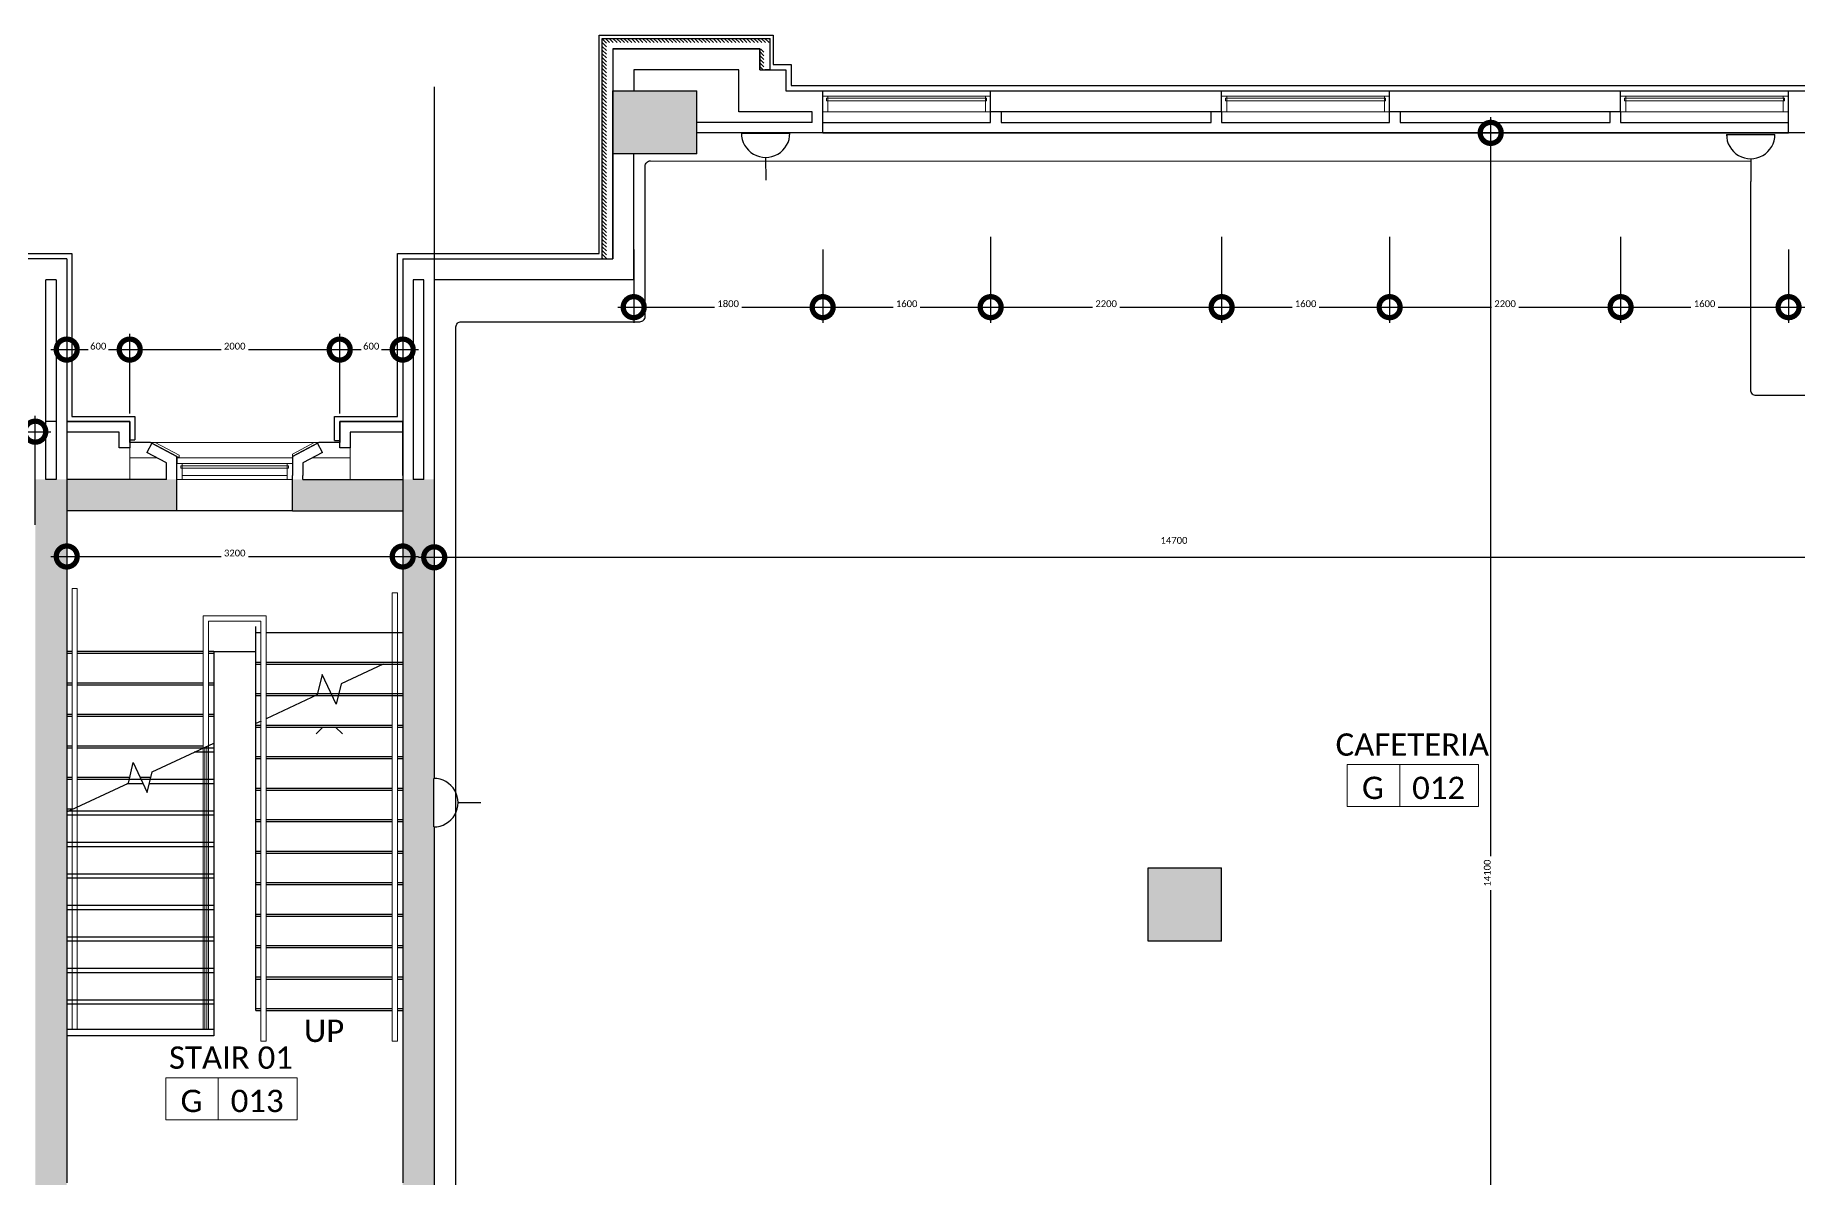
# Model space of a CAD drawing. Header units: metres. Extents: x 15.7 to 112.1, y 4.7 to 71.5.
# Drawn here: x 29.19 to 45.98, y 29.8 to 40.68 of the extents above; entities that cross this region are included whole.
import ezdxf

# ---------------------------------------------------------------- set-up
doc = ezdxf.new("R2010")
doc.units = ezdxf.units.M
doc.set_wipeout_variables(frame=1)
doc.linetypes.add('ECG_Line-Ptrn-Sold', pattern=[9144.001, 9144, -0.001])
doc.layers.get('0').update_dxf_attribs({"color": 3})
doc.layers.add('00', color=252, linetype='Continuous')
doc.layers.add('E-SOCKET', color=3, linetype='Continuous')
for name, color, linetype, lineweight in [('A-DIM', 7, 'Continuous', 5), ('A-ELEV', 1, 'ECG_Line-Ptrn-Sold', 9), ('A-FLOR-HRAL', 1, 'Continuous', 9), ('A-STAIR', 1, 'ECG_Line-Ptrn-Sold', 13), ('A-TEXT', 7, 'ECG_Line-Ptrn-Sold', 13), ('A-WIN', 4, 'ECG_Line-Ptrn-Sold', 5)]:
    doc.layers.add(name, color=color, linetype=linetype, lineweight=lineweight)
doc.styles.add('Calibri', font='calibri.ttf', dxfattribs={"height": 0.212639})
doc.dimstyles.new('ECG_Dimn-Detl-100', dxfattribs={"dimscale": 0.3048, "dimtxt": 0.25, "dimasz": 1.312336, "dimexe": 0.492126, "dimexo": 0.0625, "dimgap": 0, "dimtad": 1, "dimdec": 0, "dimlfac": 1000, "dimzin": 0, "dimdsep": 46, "dimtxsty": 'Calibri', "dimblk1": 'DOTSMALL', "dimblk2": 'DOTSMALL', "dimsah": 1, "dimcen": 0.09, "dimdle": 0.492126, "dimazin": 0, "dimtfac": 1, "dimtdec": 4, "dimtix": 1, "dimtmove": 0, "dimatfit": 3, "dimfxl": 0.492126, "dimfxlon": 1, "dimtvp": 1, "dimtolj": 1, "dimtzin": 0, "dimarcsym": 2})
doc.dimstyles.new('ECG_Dimn-Detl-100_1', dxfattribs={"dimscale": 0.3048, "dimtxt": 0.25, "dimasz": 1.312336, "dimexe": 0.492126, "dimexo": 0.0625, "dimgap": 0, "dimtad": 1, "dimdec": 0, "dimlfac": 1000, "dimzin": 0, "dimdsep": 46, "dimtxsty": 'Calibri', "dimblk1": 'DOTSMALL', "dimblk2": 'DOTSMALL', "dimsah": 1, "dimcen": 0.09, "dimdle": 0.492126, "dimazin": 0, "dimtfac": 1, "dimtdec": 4, "dimtix": 1, "dimtmove": 2, "dimatfit": 3, "dimfxl": 0.492126, "dimfxlon": 1, "dimtvp": 1, "dimtolj": 1, "dimtzin": 0, "dimarcsym": 2})
doc.dimstyles.new('ECG_Dimn-Detl-100_2', dxfattribs={"dimscale": 0.3048, "dimtxt": 0.25, "dimasz": 1.312336, "dimexe": 0.492126, "dimexo": 0.0625, "dimgap": 0, "dimtad": 1, "dimdec": 0, "dimlfac": 1000, "dimzin": 0, "dimdsep": 46, "dimtxsty": 'Calibri', "dimblk1": 'DOTSMALL', "dimblk2": 'DOTSMALL', "dimsah": 1, "dimcen": 0.09, "dimdle": 0.492126, "dimazin": 0, "dimtfac": 1, "dimtdec": 4, "dimtix": 1, "dimtmove": 0, "dimatfit": 3, "dimfxl": 0.492126, "dimfxlon": 1, "dimtvp": 1, "dimtolj": 1, "dimtzin": 0, "dimarcsym": 2})
pattern_1 = [(135, (0, 0), (-0.01767767, -0.01767767), [])]

# ---------------------------------------------------------------- blocks, each defined once
blk = doc.blocks.new('Rectangular Mullion - ECG-LEFT-END-MULION-DETAIL-2116393-GROUND FLOOR PLAN')
at = {"layer": 'A-ELEV'}
for p, q in [((38.244, 40.097), (36.744, 40.097)), ((36.744, 40.053), (36.744, 40.077)), ((38.244, 40.077), (36.744, 40.077)), ((36.744, 40.053), (38.244, 40.053)), ((38.244, 40.077), (38.244, 40.053)), ((38.244, 39.947), (36.744, 39.947))]:
    blk.add_line(p, q, dxfattribs=at)
blk = doc.blocks.new('Rectangular Mullion - ECG-RIGHT-END-MULION-DETAIL-3055353-GROUND FLOOR PLAN')
at = {"layer": 'A-WIN'}
for p, q in [((0, 0.118), (-0.05, 0.118)), ((-0.05, 0.012), (-0.05, 0.118)), ((-0.05, 0.012), (-0.038, 0.012)), ((-0.038, 0.012), (-0.038, -0.012)), ((0, -0.032), (0, 0.118)), ((-0.038, -0.012), (-0.05, -0.012)), ((-0.05, -0.012), (-0.05, -0.032)), ((-0.05, -0.032), (0, -0.032))]:
    blk.add_line(p, q, dxfattribs=at)
blk = doc.blocks.new('Rectangular Mullion - ECG-LEFT-END-MULION-DETAIL-3055356-GROUND FLOOR PLAN')
at = {"layer": 'A-WIN'}
for p, q in [((0, 0.118), (-0.05, 0.118)), ((-0.05, 0.012), (-0.05, 0.118)), ((-0.05, 0.012), (-0.038, 0.012)), ((-0.038, 0.012), (-0.038, -0.012)), ((0, -0.032), (0, 0.118)), ((-0.038, -0.012), (-0.05, -0.012)), ((-0.05, -0.012), (-0.05, -0.032)), ((-0.05, -0.032), (0, -0.032))]:
    blk.add_line(p, q, dxfattribs=at)
blk = doc.blocks.new('Railing - Railing-2858507-GROUND FLOOR PLAN')
at = {"layer": 'A-FLOR-HRAL'}
for p, q in [((32.594, 31.097), (32.594, 34.327)), ((32.644, 31.097), (32.644, 34.327)), ((32.644, 31.097), (32.594, 31.097))]:
    blk.add_line(p, q, dxfattribs=at)
at = {"layer": 'A-STAIR'}
for p, q in [((32.594, 35.367), (32.644, 35.367)), ((32.594, 34.687), (32.594, 35.367)), ((32.644, 34.687), (32.644, 35.367)), ((32.594, 34.327), (32.594, 34.687)), ((32.644, 34.327), (32.644, 34.687))]:
    blk.add_line(p, q, dxfattribs=at)
blk = doc.blocks.new('Railing - Railing-3163425-GROUND FLOOR PLAN')
at = {"layer": 'A-FLOR-HRAL'}
for p, q in [((30.794, 35.148), (30.794, 35.047)), ((31.394, 35.148), (30.794, 35.148)), ((30.844, 35.098), (30.844, 35.047)), ((31.344, 35.098), (30.844, 35.098)), ((31.344, 34.755), (31.344, 35.098)), ((31.394, 34.755), (31.394, 35.148)), ((30.794, 35.047), (30.794, 34.772)), ((30.844, 35.047), (30.844, 34.772)), ((30.794, 34.772), (30.794, 33.887)), ((30.844, 34.772), (30.844, 33.91)), ((31.344, 31.097), (31.344, 34.755)), ((31.394, 31.097), (31.394, 34.755)), ((30.794, 33.887), (30.844, 33.91)), ((30.794, 33.887), (30.844, 33.91)), ((30.794, 33.887), (30.844, 33.91)), ((30.794, 33.887), (30.844, 33.91)), ((30.794, 33.887), (30.844, 33.91)), ((30.794, 33.887), (30.844, 33.91)), ((31.394, 31.097), (31.344, 31.097))]:
    blk.add_line(p, q, dxfattribs=at)
at = {"layer": 'A-STAIR'}
for p, q in [((30.794, 33.887), (30.794, 31.507)), ((30.809, 33.894), (30.809, 31.507)), ((30.809, 33.894), (30.809, 31.507)), ((30.809, 33.894), (30.809, 31.507)), ((30.809, 33.894), (30.809, 31.507)), ((30.809, 33.894), (30.809, 31.507)), ((30.829, 33.903), (30.829, 31.507)), ((30.829, 33.903), (30.829, 31.507)), ((30.829, 33.903), (30.829, 31.507)), ((30.829, 33.903), (30.829, 31.507)), ((30.829, 33.903), (30.829, 31.507)), ((30.844, 33.91), (30.844, 31.507)), ((30.794, 31.507), (30.794, 31.207)), ((30.809, 31.507), (30.809, 31.207)), ((30.809, 31.507), (30.809, 31.207)), ((30.809, 31.507), (30.809, 31.207)), ((30.809, 31.507), (30.809, 31.207)), ((30.809, 31.507), (30.809, 31.207)), ((30.829, 31.507), (30.829, 31.207)), ((30.829, 31.507), (30.829, 31.207)), ((30.829, 31.507), (30.829, 31.207)), ((30.829, 31.507), (30.829, 31.207)), ((30.829, 31.507), (30.829, 31.207)), ((30.844, 31.507), (30.844, 31.207)), ((30.844, 31.207), (30.794, 31.207)), ((30.829, 31.207), (30.809, 31.207)), ((30.829, 31.207), (30.809, 31.207)), ((30.829, 31.207), (30.809, 31.207)), ((30.829, 31.207), (30.809, 31.207)), ((30.829, 31.207), (30.809, 31.207))]:
    blk.add_line(p, q, dxfattribs=at)
blk = doc.blocks.new('Rectangular Mullion - ECG-LEFT-END-MULION-DETAIL-2864806-GROUND FLOOR PLAN')
at = {"layer": 'A-ELEV'}
for p, q in [((31.594, 36.597), (30.594, 36.597)), ((30.594, 36.553), (30.594, 36.577)), ((31.594, 36.577), (30.594, 36.577)), ((30.594, 36.553), (31.594, 36.553)), ((31.594, 36.577), (31.594, 36.553))]:
    blk.add_line(p, q, dxfattribs=at)
blk = doc.blocks.new('Rectangular Mullion - ECG-RIGHT-END-MULION-DETAIL-V64-GROUND FLOOR PLAN')
at = {"layer": 'A-WIN'}
for p, q in [((-0.05, 0.012), (-0.05, 0.082)), ((-0.05, 0.012), (-0.038, 0.012)), ((-0.038, 0.012), (-0.038, -0.012)), ((0, -0.032), (0, 0.082)), ((-0.038, -0.012), (-0.05, -0.012)), ((-0.05, -0.012), (-0.05, -0.032)), ((-0.05, -0.032), (0, -0.032))]:
    blk.add_line(p, q, dxfattribs=at)
blk = doc.blocks.new('Rectangular Mullion - ECG-RIGHT-END-MULION-DETAIL-3055355-GROUND FLOOR PLAN')
at = {"layer": 'A-WIN'}
for p, q in [((0, 0.118), (-0.05, 0.118)), ((-0.05, 0.118), (-0.05, 0.082)), ((0, 0.118), (0, 0.082))]:
    blk.add_line(p, q, dxfattribs=at)
blk = doc.blocks.new('Rectangular Mullion - ECG-LEFT-END-MULION-DETAIL-V66-GROUND FLOOR PLAN')
at = {"layer": 'A-WIN'}
for p, q in [((-0.05, 0.012), (-0.05, 0.082)), ((-0.05, 0.012), (-0.038, 0.012)), ((-0.038, 0.012), (-0.038, -0.012)), ((0, -0.032), (0, 0.082)), ((-0.038, -0.012), (-0.05, -0.012)), ((-0.05, -0.012), (-0.05, -0.032)), ((-0.05, -0.032), (0, -0.032))]:
    blk.add_line(p, q, dxfattribs=at)
blk = doc.blocks.new('Railing - Railing-2866151-GROUND FLOOR PLAN')
at = {"layer": 'A-FLOR-HRAL'}
for p, q in [((29.544, 35.407), (29.594, 35.407)), ((29.544, 35.407), (29.544, 35.107)), ((29.594, 35.407), (29.594, 35.107)), ((29.544, 35.107), (29.544, 33.304)), ((29.594, 35.107), (29.594, 33.328)), ((29.544, 33.304), (29.594, 33.328))]:
    blk.add_line(p, q, dxfattribs=at)
at = {"layer": 'A-STAIR'}
for p, q in [((29.544, 33.304), (29.544, 31.507)), ((29.594, 33.328), (29.594, 31.507)), ((29.544, 31.507), (29.544, 31.207)), ((29.594, 31.507), (29.594, 31.207)), ((29.594, 31.207), (29.544, 31.207))]:
    blk.add_line(p, q, dxfattribs=at)
blk = doc.blocks.new('Walls 13 - Walls 2-3023105-GROUND FLOOR PLAN')
at = {"layer": 'A-ELEV'}
for p, q in [((30.094, 36.797), (30.293, 36.797)), ((30.293, 36.797), (30.336, 36.797)), ((30.304, 36.792), (30.293, 36.797)), ((30.336, 36.797), (31.852, 36.797)), ((30.336, 36.797), (30.564, 36.678)), ((31.644, 36.688), (31.852, 36.797)), ((31.852, 36.797), (31.895, 36.797)), ((31.895, 36.797), (31.884, 36.792)), ((31.895, 36.797), (32.094, 36.797)), ((30.094, 36.653), (30.094, 36.747)), ((30.353, 36.653), (30.094, 36.653)), ((30.094, 36.653), (30.094, 36.447)), ((30.564, 36.655), (30.544, 36.665)), ((31.644, 36.653), (30.544, 36.653)), ((30.564, 36.678), (30.564, 36.655)), ((31.644, 36.665), (31.644, 36.688)), ((32.194, 36.653), (31.835, 36.653)), ((32.194, 36.747), (32.194, 36.653)), ((32.194, 36.447), (32.194, 36.653))]:
    blk.add_line(p, q, dxfattribs=at)
blk = doc.blocks.new('Rectangular Mullion - ECG-MID-MULION-DETAIL-3061652-GROUND FLOOR PLAN')
at = {"layer": 'A-ELEV'}
for p, q in [((31.594, 36.483), (30.594, 36.483)), ((30.594, 36.447), (31.594, 36.447))]:
    blk.add_line(p, q, dxfattribs=at)
blk = doc.blocks.new('Rectangular Mullion - ECG-LEFT-END-MULION-DETAIL-3055357-GROUND FLOOR PLAN')
at = {"layer": 'A-WIN'}
for p, q in [((0, 0.118), (-0.05, 0.118)), ((-0.05, 0.118), (-0.05, 0.082)), ((0, 0.118), (0, 0.082))]:
    blk.add_line(p, q, dxfattribs=at)
blk = doc.blocks.new('ECG_G-Tag-Room - ECG_G-Tag-Room-Engl-1568319-GROUND FLOOR PLAN')
at = {"layer": 'A-TEXT'}
for p, q in [((-0.00625, 0), (-0.00625, -0.004)), ((0.00625, 0), (-0.00625, 0)), ((-0.00125, -0.004), (-0.00125, 0)), ((0.00625, 0), (0.00625, -0.004)), ((0.00625, -0.004), (-0.00625, -0.004))]:
    blk.add_line(p, q, dxfattribs=at)
blk = doc.blocks.new('_DotSmall')
at = {"color": 0, "linetype": 'ByBlock', "const_width": 0.5}
blk.add_lwpolyline([(-0.0625, 0, 1), (0.0625, 0, 1)], format="xyb", close=True, dxfattribs=at)
blk = doc.blocks.new('SS')
at = {"color": 3}
blk.add_wipeout([(-0.231, 0), (-0.222, 0.062), (-0.202, 0.111), (-0.167, 0.159), (-0.126, 0.193), (-0.069, 0.22), (-0.025, 0.229), (0.05, 0.225), (0.112, 0.201), (0.155, 0.171), (0.195, 0.123), (0.218, 0.077), (0.229, 0.025), (0.229, 0)], dxfattribs=at)
at = {"layer": 'E-SOCKET', "color": 3}
for points in [[(0, 0.231), (-0.002, 0.449)], [(0.231, 0), (-0.231, 0)]]:
    blk.add_lwpolyline(points, dxfattribs=at)
blk.add_arc((0, 0), 0.231, 359.9102, 180.0898, dxfattribs=at)

msp = doc.modelspace()

# ---------------------------------------------------------------- hatches: boundary and pattern name
at = {"layer": '00'}
h = msp.add_hatch(dxfattribs=at)
h.set_pattern_fill('FP_2', color=256, style=0, pattern_type=2)
h.set_pattern_definition(pattern_1)
h.paths.add_polyline_path([(34.5939, 40.6073), (36.1939, 40.6073), (36.1939, 40.6473), (34.5939, 40.6473)], flags=0)
h = msp.add_hatch(dxfattribs=at)
h.set_pattern_fill('FP_2', color=256, style=0, pattern_type=2)
h.set_pattern_definition(pattern_1)
h.paths.add_polyline_path([(34.6339, 38.5473), (34.6339, 40.6073), (34.5939, 40.6073), (34.5939, 38.5473)], flags=0)
h = msp.add_hatch(dxfattribs=at)
h.set_pattern_fill('FP_2', color=256, style=0, pattern_type=2)
h.set_pattern_definition(pattern_1)
h.paths.add_polyline_path([(36.1339, 40.3473), (36.1339, 40.5473), (36.0939, 40.5473), (36.0939, 40.3473)], flags=0)
for points in [[(35.4939, 39.5473), (35.4939, 40.1473), (34.6939, 40.1473), (34.6939, 39.5473), (34.8939, 39.5473)], [(29.1939, 29.5473), (29.4939, 29.5473), (29.4939, 29.8229), (29.3439, 29.8229), (29.3439, 36.1473), (29.1939, 36.1473), (29.1939, 29.8229)], [(29.4939, 29.8229), (29.4939, 36.1473), (29.3439, 36.1473), (29.3439, 29.8229)], [(32.9939, 29.5473), (32.9939, 36.1473), (32.7939, 36.1473), (32.7939, 29.8229), (32.6939, 29.8229), (32.6939, 29.5473), (32.7939, 29.5473)], [(32.7939, 29.8229), (32.7939, 36.1473), (32.6939, 36.1473), (32.6939, 29.8229)], [(39.7939, 32.0473), (40.4939, 32.0473), (40.4939, 32.7473), (39.7939, 32.7473)]]:
    msp.add_hatch(color=256, dxfattribs=at).paths.add_polyline_path(points, flags=0)
h = msp.add_hatch(color=256, dxfattribs=at)
h.paths.add_polyline_path([(29.3439, 36.1473), (29.3439, 36.4473), (29.1939, 36.4473), (29.1939, 36.1473)], flags=0)
h.paths.add_polyline_path([(32.7939, 36.1473), (32.9939, 36.1473), (32.9939, 36.4473), (32.7939, 36.4473)], flags=0)
h = msp.add_hatch(color=256, dxfattribs=at)
h.paths.add_polyline_path([(30.2326, 36.1473), (30.5439, 36.1473), (30.5439, 36.4473), (29.3439, 36.4473), (29.3439, 36.1473), (29.4939, 36.1473)], flags=0)
h.paths.add_polyline_path([(32.6939, 36.1473), (32.7939, 36.1473), (32.7939, 36.4473), (31.6439, 36.4473), (31.6439, 36.1473), (31.6897, 36.1473)], flags=0)

# ---------------------------------------------------------------- linework, layer by layer
for p, q in [((34.5639, 38.5973), (34.5639, 40.6773)), ((34.5639, 40.6773), (36.2239, 40.6773)), ((34.5939, 40.6473), (36.1939, 40.6473)), ((34.5939, 38.5473), (34.5939, 40.6473)), ((36.1939, 40.3473), (36.1939, 40.6473)), ((36.2239, 40.6773), (36.2239, 40.3973)), ((34.6939, 40.5473), (34.6939, 40.1473)), ((34.6939, 40.5473), (36.0939, 40.5473)), ((36.0939, 40.5473), (34.6939, 40.5473)), ((34.6939, 40.5473), (34.6939, 38.5473)), ((36.0939, 40.3473), (36.0939, 40.5473)), ((36.0939, 40.5473), (36.0939, 40.3473)), ((34.8939, 40.3473), (34.8939, 40.1473)), ((35.8939, 40.3473), (34.8939, 40.3473)), ((35.8939, 39.9473), (35.8939, 40.3473)), ((36.0939, 40.3473), (36.3439, 40.3473)), ((36.1939, 40.3473), (36.1439, 40.3473)), ((36.2239, 40.3973), (36.3939, 40.3973)), ((36.3439, 40.3473), (36.3439, 40.1473)), ((36.3939, 40.3973), (36.3939, 40.1973)), ((34.6939, 39.5473), (34.6939, 40.1473)), ((34.6939, 40.1473), (34.8939, 40.1473)), ((34.8939, 40.1473), (35.4939, 40.1473)), ((35.4939, 39.8473), (35.4939, 40.1473)), ((36.3439, 40.1473), (36.6939, 40.1473)), ((36.3939, 40.1973), (46.1939, 40.1973)), ((36.6939, 40.1473), (38.2939, 40.1473)), ((36.6939, 39.7473), (36.6939, 40.1473)), ((38.2939, 40.1473), (40.4939, 40.1473)), ((38.2939, 39.9473), (38.2939, 40.1473)), ((40.4939, 40.1473), (42.0939, 40.1473)), ((40.4939, 39.9473), (40.4939, 40.1473)), ((42.0939, 40.1473), (44.2939, 40.1473)), ((42.0939, 39.9473), (42.0939, 40.1473)), ((44.2939, 40.1473), (45.8939, 40.1473)), ((44.2939, 39.9473), (44.2939, 40.1473)), ((45.8939, 40.1473), (46.2439, 40.1473)), ((45.8939, 39.8473), (45.8939, 40.1473)), ((36.5939, 39.8473), (35.4939, 39.8473)), ((35.4939, 39.7473), (35.4939, 39.8473)), ((36.5939, 39.9473), (35.8939, 39.9473)), ((36.5939, 39.8473), (36.5939, 39.9473)), ((36.6939, 39.8473), (38.2939, 39.8473)), ((40.4939, 39.9473), (38.2939, 39.9473)), ((38.2939, 39.8473), (38.2939, 39.9473)), ((38.3939, 39.9473), (38.3939, 39.8473)), ((38.3939, 39.8473), (40.3939, 39.8473)), ((40.3939, 39.8473), (40.3939, 39.9473)), ((40.4939, 39.9473), (40.4939, 39.8473)), ((40.4939, 39.8473), (42.0939, 39.8473)), ((44.2939, 39.9473), (42.0939, 39.9473)), ((42.0939, 39.8473), (42.0939, 39.9473)), ((42.1939, 39.9473), (42.1939, 39.8473)), ((42.1939, 39.8473), (44.1939, 39.8473)), ((44.1939, 39.8473), (44.1939, 39.9473)), ((44.2939, 39.9473), (44.2939, 39.8473)), ((44.2939, 39.8473), (45.8939, 39.8473)), ((45.8939, 39.7473), (45.8939, 39.8473)), ((36.6939, 39.7473), (35.4939, 39.7473)), ((35.4939, 39.5473), (35.4939, 39.7473)), ((45.8939, 39.7473), (36.6939, 39.7473)), ((36.6939, 39.7473), (45.8939, 39.7473)), ((47.0939, 39.7473), (45.8939, 39.7473)), ((34.6939, 38.5473), (34.6939, 39.5473)), ((34.8939, 39.5473), (34.6939, 39.5473)), ((34.8939, 38.3473), (34.8939, 39.5473)), ((35.4939, 39.5473), (34.8939, 39.5473)), ((26.0439, 38.5973), (29.5439, 38.5973)), ((29.4939, 38.5473), (26.4939, 38.5473)), ((29.4939, 38.5473), (29.4939, 36.4473)), ((29.5439, 38.5973), (29.5439, 37.0473)), ((32.6439, 37.0473), (32.6439, 38.5973)), ((32.6439, 38.5973), (34.5639, 38.5973)), ((32.6939, 38.5473), (32.6939, 36.4473)), ((32.6939, 38.5473), (34.6939, 38.5473)), ((34.5939, 38.5473), (34.6939, 38.5473)), ((29.3939, 38.3473), (29.2939, 38.3473)), ((29.2939, 36.4473), (29.2939, 38.3473)), ((29.3939, 38.3473), (29.3939, 36.4473)), ((32.7939, 38.3473), (32.7939, 36.4473)), ((32.8939, 38.3473), (32.7939, 38.3473)), ((32.8939, 36.4473), (32.8939, 38.3473)), ((32.9939, 38.3473), (32.9939, 27.0473)), ((34.8939, 38.3473), (32.9939, 38.3473)), ((29.3939, 36.9973), (29.2939, 36.9973)), ((29.4939, 36.9973), (30.0939, 36.9973)), ((29.4939, 36.9973), (29.4939, 36.4832)), ((30.0939, 36.9973), (29.4939, 36.9973)), ((29.5439, 37.0473), (30.1439, 37.0473)), ((30.0939, 36.9973), (30.0939, 36.7473)), ((30.0939, 36.7973), (30.0939, 36.9973)), ((30.1439, 37.0473), (30.1439, 36.8223)), ((32.0439, 36.8173), (32.0439, 37.0473)), ((32.0439, 37.0473), (32.6439, 37.0473)), ((32.0939, 36.9973), (32.6939, 36.9973)), ((32.0939, 36.7473), (32.0939, 36.9973)), ((32.0939, 36.9973), (32.0939, 36.7973)), ((32.6939, 36.9973), (32.0939, 36.9973)), ((32.6939, 36.4832), (32.6939, 36.9973)), ((29.9939, 36.8973), (29.4939, 36.8973)), ((29.9939, 36.7473), (29.9939, 36.8973)), ((30.0939, 36.8223), (30.1439, 36.8223)), ((30.2931, 36.7973), (30.0939, 36.7973)), ((30.3041, 36.7916), (30.2575, 36.7031)), ((30.5439, 36.6654), (30.2931, 36.7973)), ((30.3041, 36.7916), (30.5439, 36.6654)), ((31.8947, 36.7973), (31.6439, 36.6654)), ((31.6439, 36.6654), (31.8838, 36.7916)), ((31.9304, 36.7031), (31.8838, 36.7916)), ((32.0939, 36.7973), (31.8947, 36.7973)), ((32.0439, 36.8173), (32.0939, 36.8173)), ((32.6939, 36.8973), (32.1939, 36.8973)), ((32.1939, 36.8973), (32.1939, 36.7473)), ((30.0939, 36.7473), (29.9939, 36.7473)), ((30.4439, 36.605), (30.2575, 36.7031)), ((30.4439, 36.4832), (30.4439, 36.605)), ((30.5439, 36.6654), (30.5439, 36.5973)), ((30.5439, 36.4832), (30.5439, 36.6654)), ((31.6439, 36.6654), (31.6439, 36.5973)), ((31.6439, 36.6654), (31.6439, 36.4832)), ((31.9304, 36.7031), (31.7439, 36.605)), ((31.7439, 36.605), (31.7439, 36.4832)), ((32.1939, 36.7473), (32.0939, 36.7473)), ((29.3939, 36.4473), (29.2939, 36.4473)), ((30.4439, 36.4473), (29.4939, 36.4473)), ((30.4439, 36.4473), (30.4439, 36.4832)), ((30.5439, 36.1473), (30.5439, 36.4832)), ((31.6439, 36.1473), (31.6439, 36.4832)), ((31.7439, 36.4473), (31.7439, 36.4832)), ((31.7439, 36.4473), (32.6939, 36.4473)), ((32.8939, 36.4473), (32.7939, 36.4473)), ((30.5439, 36.1473), (29.4939, 36.1473)), ((29.4939, 36.1473), (29.4939, 33.3073)), ((31.6439, 36.1473), (30.5439, 36.1473)), ((31.6439, 36.1473), (32.6939, 36.1473)), ((32.6939, 36.1473), (32.6939, 29.7473)), ((31.2939, 34.8553), (31.2939, 35.0473)), ((31.2939, 34.9873), (31.3443, 34.9873)), ((31.2939, 34.6873), (31.2939, 34.9873)), ((31.3943, 34.9873), (32.6939, 34.9873)), ((29.5443, 34.8073), (29.4939, 34.8073)), ((29.5443, 34.7873), (29.4939, 34.7873)), ((30.7935, 34.8073), (29.5943, 34.8073)), ((30.7935, 34.7873), (29.5943, 34.7873)), ((30.8939, 34.8073), (30.8435, 34.8073)), ((30.8939, 34.7873), (30.8435, 34.7873)), ((30.8939, 34.8073), (31.2939, 34.8073)), ((30.8939, 34.8073), (30.8939, 34.5073)), ((30.8939, 34.6393), (30.8939, 34.5073)), ((31.2939, 34.7073), (31.3443, 34.7073)), ((31.2939, 34.5553), (31.2939, 34.6873)), ((31.2939, 34.3873), (31.2939, 34.6873)), ((31.2939, 34.6873), (31.3443, 34.6873)), ((31.3943, 34.7073), (32.6939, 34.7073)), ((31.3943, 34.6873), (32.6939, 34.6873)), ((31.9279, 34.5889), (31.8806, 34.3945)), ((32.06, 34.3057), (31.9279, 34.5889)), ((32.5086, 34.6873), (32.1072, 34.5002)), ((29.5443, 34.5073), (29.4939, 34.5073)), ((29.5443, 34.4873), (29.4939, 34.4873)), ((30.7935, 34.5073), (29.5943, 34.5073)), ((30.7935, 34.4873), (29.5943, 34.4873)), ((30.8939, 34.5073), (30.8435, 34.5073)), ((30.8939, 34.4873), (30.8435, 34.4873)), ((30.8939, 34.5073), (30.8939, 34.2073)), ((32.1072, 34.5002), (32.06, 34.3057)), ((30.8939, 34.3393), (30.8939, 34.2073)), ((31.2939, 34.4073), (31.3443, 34.4073)), ((31.2939, 34.2553), (31.2939, 34.3873)), ((31.2939, 34.0873), (31.2939, 34.3873)), ((31.2939, 34.3873), (31.3443, 34.3873)), ((31.3943, 34.4073), (32.6939, 34.4073)), ((31.8806, 34.3945), (31.3943, 34.1677)), ((31.3943, 34.3873), (32.6939, 34.3873)), ((29.5443, 34.2073), (29.4939, 34.2073)), ((29.5443, 34.1873), (29.4939, 34.1873)), ((30.7935, 34.2073), (29.5943, 34.2073)), ((30.7935, 34.1873), (29.5943, 34.1873)), ((30.8939, 34.2073), (30.8435, 34.2073)), ((30.8939, 34.1873), (30.8435, 34.1873)), ((30.8939, 34.2073), (30.8939, 33.9337)), ((31.3443, 34.1444), (31.2939, 34.1209)), ((31.2939, 34.1073), (31.3443, 34.1073)), ((31.2939, 33.7873), (31.2939, 34.0873)), ((31.2939, 34.0873), (31.3443, 34.0873)), ((31.3943, 34.1073), (32.5935, 34.1073)), ((31.3943, 34.0873), (32.5935, 34.0873)), ((31.9339, 34.0873), (31.8689, 34.0223)), ((32.0539, 34.0873), (32.1189, 34.0223)), ((32.6435, 34.1073), (32.6939, 34.1073)), ((32.6435, 34.0873), (32.6939, 34.0873)), ((30.3072, 33.6602), (30.8939, 33.9337)), ((30.8939, 34.0393), (30.8939, 31.1473)), ((30.8939, 33.9337), (30.8939, 31.2073)), ((29.5443, 33.9073), (29.4939, 33.9073)), ((29.5443, 33.8873), (29.4939, 33.8873)), ((30.7935, 33.9073), (29.5943, 33.9073)), ((30.7935, 33.8873), (29.5943, 33.8873)), ((30.0806, 33.5545), (30.1279, 33.7489)), ((30.1279, 33.7489), (30.26, 33.4657)), ((30.8939, 33.8473), (30.7086, 33.8473)), ((30.8939, 33.8873), (30.7944, 33.8873)), ((31.2939, 33.8073), (31.3443, 33.8073)), ((31.2939, 33.4873), (31.2939, 33.7873)), ((31.2939, 33.7873), (31.3443, 33.7873)), ((31.3943, 33.8073), (32.5935, 33.8073)), ((31.3943, 33.7873), (32.5935, 33.7873)), ((32.6435, 33.8073), (32.6939, 33.8073)), ((32.6435, 33.7873), (32.6939, 33.7873)), ((29.5443, 33.6073), (29.4939, 33.6073)), ((29.5443, 33.5873), (29.4939, 33.5873)), ((30.0935, 33.6073), (29.5943, 33.6073)), ((30.0886, 33.5873), (29.5943, 33.5873)), ((30.2033, 33.5873), (30.0886, 33.5873)), ((30.2944, 33.6073), (30.1939, 33.6073)), ((30.2895, 33.5873), (30.2033, 33.5873)), ((30.26, 33.4657), (30.3072, 33.6602)), ((30.8939, 33.5873), (30.2895, 33.5873)), ((29.4939, 33.2809), (30.0806, 33.5545)), ((30.2219, 33.5473), (30.0653, 33.5473)), ((30.8939, 33.5473), (30.2798, 33.5473)), ((31.2939, 33.5073), (31.3443, 33.5073)), ((31.2939, 33.1873), (31.2939, 33.4873)), ((31.2939, 33.4873), (31.3443, 33.4873)), ((31.3943, 33.5073), (32.5935, 33.5073)), ((31.3943, 33.4873), (32.5935, 33.4873)), ((32.6435, 33.5073), (32.6939, 33.5073)), ((32.6435, 33.4873), (32.6939, 33.4873)), ((29.4939, 33.3193), (29.4939, 33.3073)), ((29.4939, 33.3073), (29.4939, 33.2809)), ((29.5443, 33.3073), (29.4939, 33.3073)), ((29.5077, 33.2873), (29.4939, 33.2873)), ((29.4939, 33.2809), (29.4939, 29.7473)), ((29.4939, 33.2809), (29.4939, 31.1473)), ((29.4939, 33.2809), (29.4939, 31.2073)), ((30.8939, 33.2473), (29.4939, 33.2473)), ((30.8939, 33.2873), (29.5077, 33.2873)), ((31.2939, 33.2073), (31.3443, 33.2073)), ((31.2939, 32.8873), (31.2939, 33.1873)), ((31.2939, 33.1873), (31.3443, 33.1873)), ((31.3943, 33.2073), (32.5935, 33.2073)), ((31.3943, 33.1873), (32.5935, 33.1873)), ((32.6435, 33.2073), (32.6939, 33.2073)), ((32.6435, 33.1873), (32.6939, 33.1873)), ((30.8939, 32.9873), (29.4939, 32.9873)), ((30.8939, 32.9473), (29.4939, 32.9473)), ((31.2939, 32.9073), (31.3443, 32.9073)), ((31.3943, 32.9073), (32.5935, 32.9073)), ((32.6435, 32.9073), (32.6939, 32.9073)), ((31.2939, 32.5873), (31.2939, 32.8873)), ((31.2939, 32.8873), (31.3443, 32.8873)), ((31.3943, 32.8873), (32.5935, 32.8873)), ((32.6435, 32.8873), (32.6939, 32.8873)), ((39.7939, 32.0473), (39.7939, 32.7473)), ((39.7939, 32.7473), (40.4939, 32.7473)), ((40.4939, 32.0473), (40.4939, 32.7473)), ((30.8939, 32.6873), (29.4939, 32.6873)), ((30.8939, 32.6473), (29.4939, 32.6473)), ((31.2939, 32.6073), (31.3443, 32.6073)), ((31.2939, 32.2873), (31.2939, 32.5873)), ((31.2939, 32.5873), (31.3443, 32.5873)), ((31.3943, 32.6073), (32.5935, 32.6073)), ((31.3943, 32.5873), (32.5935, 32.5873)), ((32.6435, 32.6073), (32.6939, 32.6073)), ((32.6435, 32.5873), (32.6939, 32.5873)), ((30.8939, 32.3873), (29.4939, 32.3873)), ((30.8939, 32.3473), (29.4939, 32.3473)), ((31.2939, 32.3073), (31.3443, 32.3073)), ((31.2939, 31.9873), (31.2939, 32.2873)), ((31.2939, 32.2873), (31.3443, 32.2873)), ((31.3943, 32.3073), (32.5935, 32.3073)), ((31.3943, 32.2873), (32.5935, 32.2873)), ((32.6435, 32.3073), (32.6939, 32.3073)), ((32.6435, 32.2873), (32.6939, 32.2873)), ((30.8939, 32.0873), (29.4939, 32.0873)), ((30.8939, 32.0473), (29.4939, 32.0473)), ((31.2939, 32.0073), (31.3443, 32.0073)), ((31.2939, 31.6873), (31.2939, 31.9873)), ((31.2939, 31.9873), (31.3443, 31.9873)), ((31.3943, 32.0073), (32.5935, 32.0073)), ((31.3943, 31.9873), (32.5935, 31.9873)), ((32.6435, 32.0073), (32.6939, 32.0073)), ((32.6435, 31.9873), (32.6939, 31.9873)), ((40.4939, 32.0473), (39.7939, 32.0473)), ((30.8939, 31.7873), (29.4939, 31.7873)), ((30.8939, 31.7473), (29.4939, 31.7473)), ((31.2939, 31.7073), (31.3443, 31.7073)), ((31.2939, 31.3873), (31.2939, 31.6873)), ((31.2939, 31.6873), (31.3443, 31.6873)), ((31.3943, 31.7073), (32.5935, 31.7073)), ((31.3943, 31.6873), (32.5935, 31.6873)), ((32.6435, 31.7073), (32.6939, 31.7073)), ((32.6435, 31.6873), (32.6939, 31.6873)), ((30.8939, 31.4873), (29.4939, 31.4873)), ((30.8939, 31.4473), (29.4939, 31.4473)), ((31.2939, 31.4073), (31.3443, 31.4073)), ((31.3943, 31.4073), (32.5935, 31.4073)), ((32.6435, 31.4073), (32.6939, 31.4073)), ((31.2939, 31.3873), (31.3443, 31.3873)), ((31.3943, 31.3873), (32.5935, 31.3873)), ((32.6435, 31.3873), (32.6939, 31.3873)), ((30.8939, 31.2073), (29.4939, 31.2073)), ((30.8939, 31.1473), (29.4939, 31.1473))]:
    msp.add_line(p, q, dxfattribs=at)

# ---------------------------------------------------------------- block references
at = {"layer": '00', "rotation": 180}
for name, p in [('Rectangular Mullion - ECG-LEFT-END-MULION-DETAIL-3055356-GROUND FLOOR PLAN', (36.6939, 40.0653)), ('Rectangular Mullion - ECG-LEFT-END-MULION-DETAIL-3055356-GROUND FLOOR PLAN', (40.4939, 40.0653)), ('Rectangular Mullion - ECG-LEFT-END-MULION-DETAIL-3055356-GROUND FLOOR PLAN', (44.2939, 40.0653)), ('Rectangular Mullion - ECG-LEFT-END-MULION-DETAIL-V66-GROUND FLOOR PLAN', (30.5439, 36.5653)), ('Rectangular Mullion - ECG-LEFT-END-MULION-DETAIL-3055357-GROUND FLOOR PLAN', (30.5439, 36.5653))]:
    msp.add_blockref(name, p, dxfattribs=at)
at = {"layer": '00'}
for name, p in [('Rectangular Mullion - ECG-LEFT-END-MULION-DETAIL-2116393-GROUND FLOOR PLAN', (0, 0)), ('Rectangular Mullion - ECG-LEFT-END-MULION-DETAIL-2116393-GROUND FLOOR PLAN', (3.8, 0)), ('Rectangular Mullion - ECG-LEFT-END-MULION-DETAIL-2116393-GROUND FLOOR PLAN', (7.6, 0)), ('Walls 13 - Walls 2-3023105-GROUND FLOOR PLAN', (0, 0)), ('Rectangular Mullion - ECG-LEFT-END-MULION-DETAIL-2864806-GROUND FLOOR PLAN', (0, 0)), ('Rectangular Mullion - ECG-MID-MULION-DETAIL-3061652-GROUND FLOOR PLAN', (0, 0)), ('Railing - Railing-2866151-GROUND FLOOR PLAN', (0, 0)), ('Railing - Railing-2858507-GROUND FLOOR PLAN', (0, 0)), ('Railing - Railing-3163425-GROUND FLOOR PLAN', (0, 0))]:
    msp.add_blockref(name, p, dxfattribs=at)
at = {"layer": '00', "extrusion": (0, 0, -1), "rotation": 180}
for name, p in [('Rectangular Mullion - ECG-RIGHT-END-MULION-DETAIL-3055353-GROUND FLOOR PLAN', (-38.2939, 40.0653)), ('Rectangular Mullion - ECG-RIGHT-END-MULION-DETAIL-3055353-GROUND FLOOR PLAN', (-42.0939, 40.0653)), ('Rectangular Mullion - ECG-RIGHT-END-MULION-DETAIL-3055353-GROUND FLOOR PLAN', (-45.8939, 40.0653)), ('Rectangular Mullion - ECG-RIGHT-END-MULION-DETAIL-V64-GROUND FLOOR PLAN', (-31.6439, 36.5653)), ('Rectangular Mullion - ECG-RIGHT-END-MULION-DETAIL-3055355-GROUND FLOOR PLAN', (-31.6439, 36.5653))]:
    msp.add_blockref(name, p, dxfattribs=at)
at = {"layer": '00', "xscale": 99.99999999999993, "yscale": 99.99999999999993, "zscale": 99.99999999999993}
for p in [(42.3153, 33.7299), (31.0627, 30.7481)]:
    msp.add_blockref('ECG_G-Tag-Room - ECG_G-Tag-Room-Engl-1568319-GROUND FLOOR PLAN', p, dxfattribs=at)

# ---------------------------------------------------------------- texts
at = {"layer": '00', "line_spacing_factor": 1.156427, "style": 'Calibri'}
for s, insert, char_height, width, attachment_point in [('CAFETERIA', (42.3104, 34.0276), 0.21264, 1.773, 2), ('\\fCalibri|b0|i0|c178|p34|;G', (41.9349, 33.615), 0.212639, 0.255, 2), ('012', (42.5604, 33.615), 0.21264, 0.612, 2), ('UP', (31.7532, 31.301), 0.21264, 0.467213, 1), ('STAIR 01', (31.0579, 31.0457), 0.21264, 1.434, 2), ('\\fCalibri|b0|i0|c178|p34|;G', (30.6824, 30.6332), 0.212639, 0.255, 2), ('013', (31.3079, 30.6332), 0.21264, 0.612, 2)]:
    msp.add_mtext(s, dxfattribs=dict(at, insert=insert, char_height=char_height, width=width, attachment_point=attachment_point))

# ---------------------------------------------------------------- dimensions: what is measured, and where the dimension line sits
at = {"layer": 'A-DIM'}
msp.add_linear_dim(base=(43.0567, 39.7473), p1=(42.9067, 25.6473), p2=(42.9067, 39.7473), angle=90, dimstyle='ECG_Dimn-Detl-100', override={"dimpost": '<>', "dimfxl": 14.1}, dxfattribs=at).render()
for base, p1, p2, dimstyle, override in [((36.6939, 38.0875), (34.8939, 38.2375), (36.6939, 38.2375), 'ECG_Dimn-Detl-100_2', {"dimpost": '<>', "dimfxl": 1.8}), ((38.2939, 38.0875), (36.6939, 38.2375), (38.2939, 38.2375), 'ECG_Dimn-Detl-100_2', {"dimpost": '<>', "dimfxl": 1.6}), ((40.4939, 38.0875), (38.2939, 38.2375), (40.4939, 38.2375), 'ECG_Dimn-Detl-100_2', {"dimpost": '<>', "dimfxl": 2.2}), ((42.0939, 38.0875), (40.4939, 38.2375), (42.0939, 38.2375), 'ECG_Dimn-Detl-100_2', {"dimpost": '<>', "dimfxl": 1.6}), ((44.2939, 38.0875), (42.0939, 38.2375), (44.2939, 38.2375), 'ECG_Dimn-Detl-100_2', {"dimpost": '<>', "dimfxl": 2.2}), ((45.8939, 38.0875), (44.2939, 38.2375), (45.8939, 38.2375), 'ECG_Dimn-Detl-100_2', {"dimpost": '<>', "dimfxl": 1.6}), ((47.6939, 38.0875), (45.8939, 38.2375), (47.6939, 38.2375), 'ECG_Dimn-Detl-100_2', {"dimpost": '<>', "dimfxl": 1.8}), ((30.0939, 37.6833), (29.4939, 37.8333), (30.0939, 37.5333), 'ECG_Dimn-Detl-100', {"dimpost": '<>', "dimfxl": 0.67082}), ((32.0939, 37.6833), (30.0939, 37.5333), (32.0939, 37.5333), 'ECG_Dimn-Detl-100', {"dimpost": '<>', "dimfxl": 2}), ((32.6939, 37.6833), (32.0939, 37.5333), (32.6939, 37.8333), 'ECG_Dimn-Detl-100', {"dimpost": '<>', "dimfxl": 0.67082}), ((29.1939, 36.9014), (26.2939, 37.0514), (29.1939, 36.7514), 'ECG_Dimn-Detl-100', {"dimpost": '<>', "dimfxl": 2.915476}), ((32.6939, 35.7127), (29.4939, 35.8627), (32.6939, 35.8627), 'ECG_Dimn-Detl-100', {"dimpost": '<>', "dimfxl": 3.2})]:
    msp.add_linear_dim(base=base, p1=p1, p2=p2, dimstyle=dimstyle, override=override, dxfattribs=at).render()
msp.add_linear_dim(base=(47.6939, 35.7046), p1=(32.9939, 35.8546), p2=(47.6939, 35.8546), location=(40.0402, 35.8655), dimstyle='ECG_Dimn-Detl-100_1', override={"dimpost": '<>', "dimfxl": 14.7}, dxfattribs=at).render()

# ---------------------------------------------------------------- next in the draw order: block references
at = {"color": 1}
for p, rotation in [((36.1505, 39.7449), 180), ((45.5333, 39.7321), 180), ((32.99, 33.3681), 270)]:
    msp.add_blockref('SS', p, dxfattribs=dict(at, rotation=rotation))

# ---------------------------------------------------------------- next in the draw order: linework, layer by layer
for points in [[(50.4151, 26.0907), (38.4671, 26.094), (38.4671, 27.3501, 0.4142136), (38.4171, 27.4001), (33.2512, 27.4001, -0.4142136), (33.2012, 27.4501), (33.2012, 37.8989, -0.4142136), (33.2512, 37.9489), (34.9534, 37.9489, 0.4142136), (35.0034, 37.9989), (35.0034, 39.4308, -0.4142805), (35.0534, 39.4808), (45.5338, 39.4784)], [(47.8969, 37.2455), (45.5848, 37.2455, -0.4142136), (45.5348, 37.2955), (45.5348, 39.2835)]]:
    msp.add_lwpolyline(points, format="xyb")

doc.saveas('drawing.dxf')
